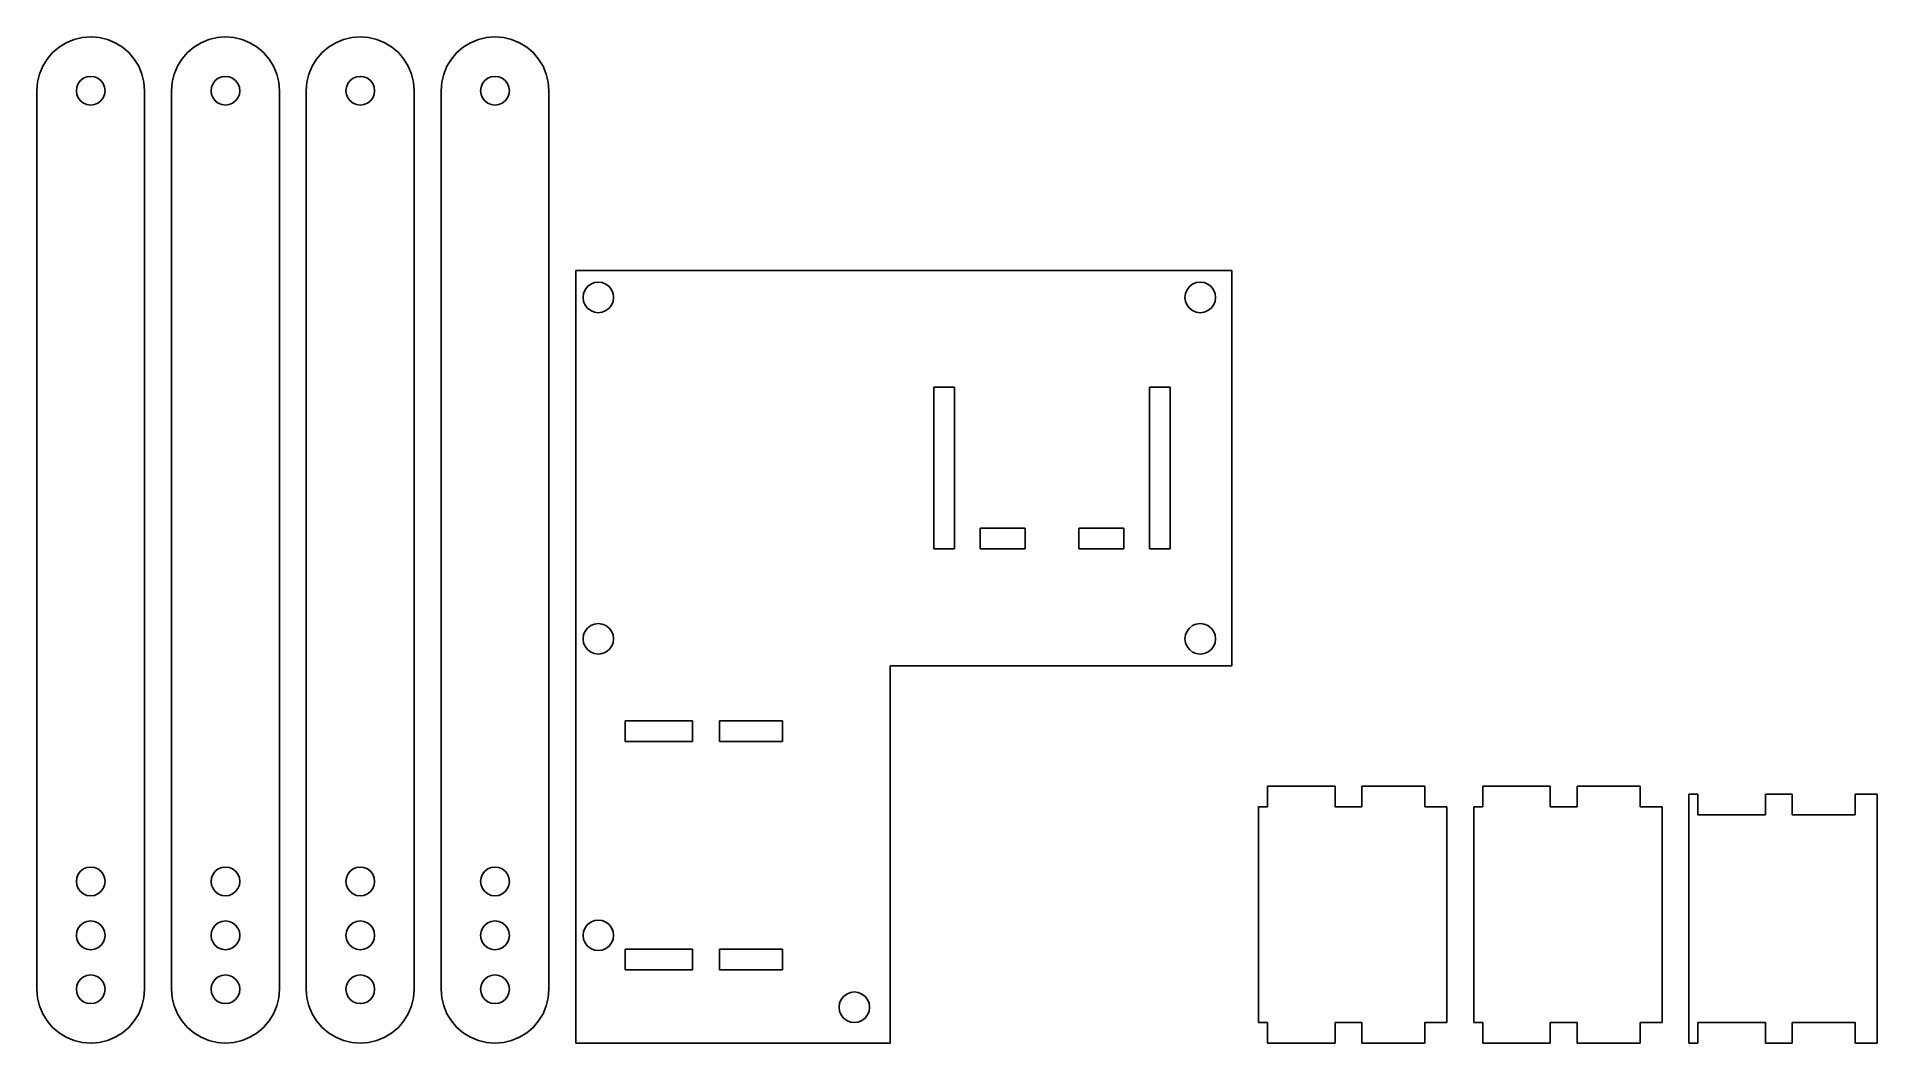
# Model space of a CAD drawing. Header units: metres. Extents: x 5 to 210, y 5 to 117.
import ezdxf

# ---------------------------------------------------------------- set-up
doc = ezdxf.new("R2010")
doc.units = ezdxf.units.M

msp = doc.modelspace()

# ---------------------------------------------------------------- linework, layer by layer
for p, q in [((10.0615, 116.926), (9.14551, 116.706)), ((11, 117), (10.0615, 116.926)), ((11.9385, 116.926), (11, 117)), ((12.8545, 116.706), (11.9385, 116.926)), ((25.0615, 116.926), (24.1455, 116.706)), ((26, 117), (25.0615, 116.926)), ((26.9385, 116.926), (26, 117)), ((27.8545, 116.706), (26.9385, 116.926)), ((40.0615, 116.926), (39.1455, 116.706)), ((41, 117), (40.0615, 116.926)), ((41.9385, 116.926), (41, 117)), ((42.8545, 116.706), (41.9385, 116.926)), ((55.0615, 116.926), (54.1455, 116.706)), ((56, 117), (55.0615, 116.926)), ((56.9385, 116.926), (56, 117)), ((57.8545, 116.706), (56.9385, 116.926)), ((6.75781, 115.243), (6.14551, 114.527)), ((7.47363, 115.854), (6.75781, 115.243)), ((8.27637, 116.346), (7.47363, 115.854)), ((9.14551, 116.706), (8.27637, 116.346)), ((13.7236, 116.346), (12.8545, 116.706)), ((14.5264, 115.854), (13.7236, 116.346)), ((15.2422, 115.243), (14.5264, 115.854)), ((15.8545, 114.527), (15.2422, 115.243)), ((21.7578, 115.243), (21.1455, 114.527)), ((22.4736, 115.854), (21.7578, 115.243)), ((23.2764, 116.346), (22.4736, 115.854)), ((24.1455, 116.706), (23.2764, 116.346)), ((28.7236, 116.346), (27.8545, 116.706)), ((29.5264, 115.854), (28.7236, 116.346)), ((30.2422, 115.243), (29.5264, 115.854)), ((30.8545, 114.527), (30.2422, 115.243)), ((36.7578, 115.243), (36.1455, 114.527)), ((37.4736, 115.854), (36.7578, 115.243)), ((38.2764, 116.346), (37.4736, 115.854)), ((39.1455, 116.706), (38.2764, 116.346)), ((43.7236, 116.346), (42.8545, 116.706)), ((44.5264, 115.854), (43.7236, 116.346)), ((45.2422, 115.243), (44.5264, 115.854)), ((45.8545, 114.527), (45.2422, 115.243)), ((51.7578, 115.243), (51.1455, 114.527)), ((52.4736, 115.854), (51.7578, 115.243)), ((53.2764, 116.346), (52.4736, 115.854)), ((54.1455, 116.706), (53.2764, 116.346)), ((58.7236, 116.346), (57.8545, 116.706)), ((59.5264, 115.854), (58.7236, 116.346)), ((60.2422, 115.243), (59.5264, 115.854)), ((60.8545, 114.527), (60.2422, 115.243)), ((5.29395, 112.854), (5.07422, 111.939)), ((5.6543, 113.724), (5.29395, 112.854)), ((6.14551, 114.527), (5.6543, 113.724)), ((16.3457, 113.724), (15.8545, 114.527)), ((16.7061, 112.854), (16.3457, 113.724)), ((16.9258, 111.939), (16.7061, 112.854)), ((20.2939, 112.854), (20.0742, 111.939)), ((20.6543, 113.724), (20.2939, 112.854)), ((21.1455, 114.527), (20.6543, 113.724)), ((31.3457, 113.724), (30.8545, 114.527)), ((31.7061, 112.854), (31.3457, 113.724)), ((31.9258, 111.939), (31.7061, 112.854)), ((35.2939, 112.854), (35.0742, 111.939)), ((35.6543, 113.724), (35.2939, 112.854)), ((36.1455, 114.527), (35.6543, 113.724)), ((46.3457, 113.724), (45.8545, 114.527)), ((46.7061, 112.854), (46.3457, 113.724)), ((46.9258, 111.939), (46.7061, 112.854)), ((50.2939, 112.854), (50.0742, 111.939)), ((50.6543, 113.724), (50.2939, 112.854)), ((51.1455, 114.527), (50.6543, 113.724)), ((61.3457, 113.724), (60.8545, 114.527)), ((61.7061, 112.854), (61.3457, 113.724)), ((61.9258, 111.939), (61.7061, 112.854)), ((5.07422, 111.939), (5, 111)), ((5, 111), (5, 11)), ((9.40039, 111), (9.4541, 111.414)), ((9.4541, 110.586), (9.40039, 111)), ((9.4541, 111.414), (9.61426, 111.8)), ((9.61426, 111.8), (9.86816, 112.131)), ((9.86816, 112.131), (10.2002, 112.386)), ((10.2002, 112.386), (10.5859, 112.545)), ((10.5859, 112.545), (11, 112.6)), ((11, 112.6), (11.4141, 112.545)), ((11.4141, 112.545), (11.7998, 112.386)), ((11.7998, 112.386), (12.1318, 112.131)), ((12.1318, 112.131), (12.3857, 111.8)), ((12.3857, 111.8), (12.5459, 111.414)), ((12.5459, 111.414), (12.5996, 111)), ((12.5996, 111), (12.5459, 110.586)), ((17, 111), (16.9258, 111.939)), ((17, 11), (17, 111)), ((20.0742, 111.939), (20, 111)), ((20, 111), (20, 11)), ((24.4004, 111), (24.4541, 111.414)), ((24.4541, 110.586), (24.4004, 111)), ((24.4541, 111.414), (24.6143, 111.8)), ((24.6143, 111.8), (24.8682, 112.131)), ((24.8682, 112.131), (25.2002, 112.386)), ((25.2002, 112.386), (25.5859, 112.545)), ((25.5859, 112.545), (26, 112.6)), ((26, 112.6), (26.4141, 112.545)), ((26.4141, 112.545), (26.7998, 112.386)), ((26.7998, 112.386), (27.1318, 112.131)), ((27.1318, 112.131), (27.3857, 111.8)), ((27.3857, 111.8), (27.5459, 111.414)), ((27.5459, 111.414), (27.5996, 111)), ((27.5996, 111), (27.5459, 110.586)), ((32, 111), (31.9258, 111.939)), ((32, 11), (32, 111)), ((35.0742, 111.939), (35, 111)), ((35, 111), (35, 11)), ((39.4004, 111), (39.4541, 111.414)), ((39.4541, 110.586), (39.4004, 111)), ((39.4541, 111.414), (39.6143, 111.8)), ((39.6143, 111.8), (39.8682, 112.131)), ((39.8682, 112.131), (40.2002, 112.386)), ((40.2002, 112.386), (40.5859, 112.545)), ((40.5859, 112.545), (41, 112.6)), ((41, 112.6), (41.4141, 112.545)), ((41.4141, 112.545), (41.7998, 112.386)), ((41.7998, 112.386), (42.1318, 112.131)), ((42.1318, 112.131), (42.3857, 111.8)), ((42.3857, 111.8), (42.5459, 111.414)), ((42.5459, 111.414), (42.5996, 111)), ((42.5996, 111), (42.5459, 110.586)), ((47, 111), (46.9258, 111.939)), ((47, 11), (47, 111)), ((50.0742, 111.939), (50, 111)), ((50, 111), (50, 11)), ((54.4004, 111), (54.4541, 111.414)), ((54.4541, 110.586), (54.4004, 111)), ((54.4541, 111.414), (54.6143, 111.8)), ((54.6143, 111.8), (54.8682, 112.131)), ((54.8682, 112.131), (55.2002, 112.386)), ((55.2002, 112.386), (55.5859, 112.545)), ((55.5859, 112.545), (56, 112.6)), ((56, 112.6), (56.4141, 112.545)), ((56.4141, 112.545), (56.7998, 112.386)), ((56.7998, 112.386), (57.1318, 112.131)), ((57.1318, 112.131), (57.3857, 111.8)), ((57.3857, 111.8), (57.5459, 111.414)), ((57.5459, 111.414), (57.5996, 111)), ((57.5996, 111), (57.5459, 110.586)), ((62, 111), (61.9258, 111.939)), ((62, 11), (62, 111)), ((9.61426, 110.2), (9.4541, 110.586)), ((9.86816, 109.868), (9.61426, 110.2)), ((10.2002, 109.614), (9.86816, 109.868)), ((10.5859, 109.454), (10.2002, 109.614)), ((11, 109.4), (10.5859, 109.454)), ((11.4141, 109.454), (11, 109.4)), ((11.7998, 109.614), (11.4141, 109.454)), ((12.1318, 109.868), (11.7998, 109.614)), ((12.3857, 110.2), (12.1318, 109.868)), ((12.5459, 110.586), (12.3857, 110.2)), ((24.6143, 110.2), (24.4541, 110.586)), ((24.8682, 109.868), (24.6143, 110.2)), ((25.2002, 109.614), (24.8682, 109.868)), ((25.5859, 109.454), (25.2002, 109.614)), ((26, 109.4), (25.5859, 109.454)), ((26.4141, 109.454), (26, 109.4)), ((26.7998, 109.614), (26.4141, 109.454)), ((27.1318, 109.868), (26.7998, 109.614)), ((27.3857, 110.2), (27.1318, 109.868)), ((27.5459, 110.586), (27.3857, 110.2)), ((39.6143, 110.2), (39.4541, 110.586)), ((39.8682, 109.868), (39.6143, 110.2)), ((40.2002, 109.614), (39.8682, 109.868)), ((40.5859, 109.454), (40.2002, 109.614)), ((41, 109.4), (40.5859, 109.454)), ((41.4141, 109.454), (41, 109.4)), ((41.7998, 109.614), (41.4141, 109.454)), ((42.1318, 109.868), (41.7998, 109.614)), ((42.3857, 110.2), (42.1318, 109.868)), ((42.5459, 110.586), (42.3857, 110.2)), ((54.6143, 110.2), (54.4541, 110.586)), ((54.8682, 109.868), (54.6143, 110.2)), ((55.2002, 109.614), (54.8682, 109.868)), ((55.5859, 109.454), (55.2002, 109.614)), ((56, 109.4), (55.5859, 109.454)), ((56.4141, 109.454), (56, 109.4)), ((56.7998, 109.614), (56.4141, 109.454)), ((57.1318, 109.868), (56.7998, 109.614)), ((57.3857, 110.2), (57.1318, 109.868)), ((57.5459, 110.586), (57.3857, 110.2)), ((138, 91), (65, 91)), ((65, 91), (65, 5)), ((138, 47), (138, 91)), ((65.7998, 88), (65.8574, 88.4404)), ((65.8574, 88.4404), (66.0273, 88.8496)), ((66.0273, 88.8496), (66.2979, 89.2021)), ((66.2979, 89.2021), (66.6504, 89.4727)), ((66.6504, 89.4727), (67.0596, 89.6426)), ((67.0596, 89.6426), (67.5, 89.7002)), ((67.5, 89.7002), (67.9404, 89.6426)), ((67.9404, 89.6426), (68.3496, 89.4727)), ((68.3496, 89.4727), (68.7021, 89.2021)), ((68.7021, 89.2021), (68.9727, 88.8496)), ((68.9727, 88.8496), (69.1426, 88.4404)), ((69.1426, 88.4404), (69.2002, 88)), ((132.8, 88), (132.857, 88.4404)), ((132.857, 88.4404), (133.027, 88.8496)), ((133.027, 88.8496), (133.298, 89.2021)), ((133.298, 89.2021), (133.65, 89.4727)), ((133.65, 89.4727), (134.06, 89.6426)), ((134.06, 89.6426), (134.5, 89.7002)), ((134.5, 89.7002), (134.94, 89.6426)), ((134.94, 89.6426), (135.35, 89.4727)), ((135.35, 89.4727), (135.702, 89.2021)), ((135.702, 89.2021), (135.973, 88.8496)), ((135.973, 88.8496), (136.143, 88.4404)), ((136.143, 88.4404), (136.2, 88)), ((65.8574, 87.5596), (65.7998, 88)), ((66.0273, 87.1504), (65.8574, 87.5596)), ((66.2979, 86.7979), (66.0273, 87.1504)), ((66.6504, 86.5273), (66.2979, 86.7979)), ((67.0596, 86.3574), (66.6504, 86.5273)), ((67.5, 86.2998), (67.0596, 86.3574)), ((67.9404, 86.3574), (67.5, 86.2998)), ((68.3496, 86.5273), (67.9404, 86.3574)), ((68.7021, 86.7979), (68.3496, 86.5273)), ((68.9727, 87.1504), (68.7021, 86.7979)), ((69.1426, 87.5596), (68.9727, 87.1504)), ((69.2002, 88), (69.1426, 87.5596)), ((132.857, 87.5596), (132.8, 88)), ((133.027, 87.1504), (132.857, 87.5596)), ((133.298, 86.7979), (133.027, 87.1504)), ((133.65, 86.5273), (133.298, 86.7979)), ((134.06, 86.3574), (133.65, 86.5273)), ((134.5, 86.2998), (134.06, 86.3574)), ((134.94, 86.3574), (134.5, 86.2998)), ((135.35, 86.5273), (134.94, 86.3574)), ((135.702, 86.7979), (135.35, 86.5273)), ((135.973, 87.1504), (135.702, 86.7979)), ((136.143, 87.5596), (135.973, 87.1504)), ((136.2, 88), (136.143, 87.5596)), ((104.85, 60), (104.85, 78)), ((104.85, 78), (107.15, 78)), ((107.15, 78), (107.15, 60)), ((128.85, 60), (128.85, 78)), ((128.85, 78), (131.15, 78)), ((131.15, 78), (131.15, 60)), ((110, 60), (110, 62.2998)), ((110, 62.2998), (115, 62.2998)), ((115, 62.2998), (115, 60)), ((121, 60), (121, 62.2998)), ((121, 62.2998), (126, 62.2998)), ((126, 62.2998), (126, 60)), ((107.15, 60), (104.85, 60)), ((115, 60), (110, 60)), ((126, 60), (121, 60)), ((131.15, 60), (128.85, 60)), ((66.2979, 51.2021), (66.6504, 51.4727)), ((66.6504, 51.4727), (67.0596, 51.6426)), ((67.0596, 51.6426), (67.5, 51.7002)), ((67.5, 51.7002), (67.9404, 51.6426)), ((67.9404, 51.6426), (68.3496, 51.4727)), ((68.3496, 51.4727), (68.7021, 51.2021)), ((133.298, 51.2021), (133.65, 51.4727)), ((133.65, 51.4727), (134.06, 51.6426)), ((134.06, 51.6426), (134.5, 51.7002)), ((134.5, 51.7002), (134.94, 51.6426)), ((134.94, 51.6426), (135.35, 51.4727)), ((135.35, 51.4727), (135.702, 51.2021)), ((65.7998, 50), (65.8574, 50.4404)), ((65.8574, 49.5596), (65.7998, 50)), ((65.8574, 50.4404), (66.0273, 50.8496)), ((66.0273, 49.1504), (65.8574, 49.5596)), ((66.0273, 50.8496), (66.2979, 51.2021)), ((68.7021, 51.2021), (68.9727, 50.8496)), ((68.9727, 50.8496), (69.1426, 50.4404)), ((69.1426, 49.5596), (68.9727, 49.1504)), ((69.1426, 50.4404), (69.2002, 50)), ((69.2002, 50), (69.1426, 49.5596)), ((132.8, 50), (132.857, 50.4404)), ((132.857, 49.5596), (132.8, 50)), ((132.857, 50.4404), (133.027, 50.8496)), ((133.027, 49.1504), (132.857, 49.5596)), ((133.027, 50.8496), (133.298, 51.2021)), ((135.702, 51.2021), (135.973, 50.8496)), ((135.973, 50.8496), (136.143, 50.4404)), ((136.143, 49.5596), (135.973, 49.1504)), ((136.143, 50.4404), (136.2, 50)), ((136.2, 50), (136.143, 49.5596)), ((66.2979, 48.7979), (66.0273, 49.1504)), ((66.6504, 48.5273), (66.2979, 48.7979)), ((67.0596, 48.3574), (66.6504, 48.5273)), ((67.5, 48.2998), (67.0596, 48.3574)), ((67.9404, 48.3574), (67.5, 48.2998)), ((68.3496, 48.5273), (67.9404, 48.3574)), ((68.7021, 48.7979), (68.3496, 48.5273)), ((68.9727, 49.1504), (68.7021, 48.7979)), ((133.298, 48.7979), (133.027, 49.1504)), ((133.65, 48.5273), (133.298, 48.7979)), ((134.06, 48.3574), (133.65, 48.5273)), ((134.5, 48.2998), (134.06, 48.3574)), ((134.94, 48.3574), (134.5, 48.2998)), ((135.35, 48.5273), (134.94, 48.3574)), ((135.702, 48.7979), (135.35, 48.5273)), ((135.973, 49.1504), (135.702, 48.7979)), ((100, 47), (138, 47)), ((100, 5), (100, 47)), ((70.5, 38.5781), (70.5, 40.8779)), ((70.5, 40.8779), (78, 40.8779)), ((78, 40.8779), (78, 38.5781)), ((81, 38.5781), (81, 40.8779)), ((81, 40.8779), (88, 40.8779)), ((88, 40.8779), (88, 38.5781)), ((78, 38.5781), (70.5, 38.5781)), ((88, 38.5781), (81, 38.5781)), ((149.5, 33.6055), (142, 33.6055)), ((142, 33.6055), (142, 31.3057)), ((149.5, 31.3057), (149.5, 33.6055)), ((159.5, 33.6055), (152.5, 33.6055)), ((152.5, 33.6055), (152.5, 31.3057)), ((159.5, 31.3057), (159.5, 33.6055)), ((173.45, 33.6055), (165.95, 33.6055)), ((165.95, 33.6055), (165.95, 31.3057)), ((173.45, 31.3057), (173.45, 33.6055)), ((183.45, 33.6055), (176.45, 33.6055)), ((176.45, 33.6055), (176.45, 31.3057)), ((183.45, 31.3057), (183.45, 33.6055)), ((142, 31.3057), (141, 31.3057)), ((141, 31.3057), (141, 7.2998)), ((152.5, 31.3057), (149.5, 31.3057)), ((161.95, 31.3057), (159.5, 31.3057)), ((161.95, 7.2998), (161.95, 31.3057)), ((165.95, 31.3057), (164.95, 31.3057)), ((164.95, 31.3057), (164.95, 7.2998)), ((176.45, 31.3057), (173.45, 31.3057)), ((185.9, 31.3057), (183.45, 31.3057)), ((185.9, 7.2998), (185.9, 31.3057)), ((189.9, 32.6999), (188.9, 32.6999)), ((188.9, 32.6999), (188.9, 4.99973)), ((189.9, 30.4001), (189.9, 32.6999)), ((200.4, 32.6999), (197.4, 32.6999)), ((197.4, 32.6999), (197.4, 30.4001)), ((200.4, 30.4001), (200.4, 32.6999)), ((209.85, 32.6999), (207.4, 32.6999)), ((207.4, 32.6999), (207.4, 30.4001)), ((209.85, 4.99973), (209.85, 32.6999)), ((197.4, 30.4001), (189.9, 30.4001)), ((207.4, 30.4001), (200.4, 30.4001)), ((10.5859, 24.5459), (11, 24.5996)), ((11, 24.5996), (11.4141, 24.5459)), ((25.5859, 24.5459), (26, 24.5996)), ((26, 24.5996), (26.4141, 24.5459)), ((40.5859, 24.5459), (41, 24.5996)), ((41, 24.5996), (41.4141, 24.5459)), ((55.5859, 24.5459), (56, 24.5996)), ((56, 24.5996), (56.4141, 24.5459)), ((9.40039, 23), (9.4541, 23.4141)), ((9.4541, 22.5859), (9.40039, 23)), ((9.4541, 23.4141), (9.61426, 23.7998)), ((9.61426, 22.2002), (9.4541, 22.5859)), ((9.61426, 23.7998), (9.86816, 24.1318)), ((9.86816, 24.1318), (10.2002, 24.3857)), ((10.2002, 24.3857), (10.5859, 24.5459)), ((11.4141, 24.5459), (11.7998, 24.3857)), ((11.7998, 24.3857), (12.1318, 24.1318)), ((12.1318, 24.1318), (12.3857, 23.7998)), ((12.3857, 23.7998), (12.5459, 23.4141)), ((12.5459, 22.5859), (12.3857, 22.2002)), ((12.5459, 23.4141), (12.5996, 23)), ((12.5996, 23), (12.5459, 22.5859)), ((24.4004, 23), (24.4541, 23.4141)), ((24.4541, 22.5859), (24.4004, 23)), ((24.4541, 23.4141), (24.6143, 23.7998)), ((24.6143, 22.2002), (24.4541, 22.5859)), ((24.6143, 23.7998), (24.8682, 24.1318)), ((24.8682, 24.1318), (25.2002, 24.3857)), ((25.2002, 24.3857), (25.5859, 24.5459)), ((26.4141, 24.5459), (26.7998, 24.3857)), ((26.7998, 24.3857), (27.1318, 24.1318)), ((27.1318, 24.1318), (27.3857, 23.7998)), ((27.3857, 23.7998), (27.5459, 23.4141)), ((27.5459, 22.5859), (27.3857, 22.2002)), ((27.5459, 23.4141), (27.5996, 23)), ((27.5996, 23), (27.5459, 22.5859)), ((39.4004, 23), (39.4541, 23.4141)), ((39.4541, 22.5859), (39.4004, 23)), ((39.4541, 23.4141), (39.6143, 23.7998)), ((39.6143, 22.2002), (39.4541, 22.5859)), ((39.6143, 23.7998), (39.8682, 24.1318)), ((39.8682, 24.1318), (40.2002, 24.3857)), ((40.2002, 24.3857), (40.5859, 24.5459)), ((41.4141, 24.5459), (41.7998, 24.3857)), ((41.7998, 24.3857), (42.1318, 24.1318)), ((42.1318, 24.1318), (42.3857, 23.7998)), ((42.3857, 23.7998), (42.5459, 23.4141)), ((42.5459, 22.5859), (42.3857, 22.2002)), ((42.5459, 23.4141), (42.5996, 23)), ((42.5996, 23), (42.5459, 22.5859)), ((54.4004, 23), (54.4541, 23.4141)), ((54.4541, 22.5859), (54.4004, 23)), ((54.4541, 23.4141), (54.6143, 23.7998)), ((54.6143, 22.2002), (54.4541, 22.5859)), ((54.6143, 23.7998), (54.8682, 24.1318)), ((54.8682, 24.1318), (55.2002, 24.3857)), ((55.2002, 24.3857), (55.5859, 24.5459)), ((56.4141, 24.5459), (56.7998, 24.3857)), ((56.7998, 24.3857), (57.1318, 24.1318)), ((57.1318, 24.1318), (57.3857, 23.7998)), ((57.3857, 23.7998), (57.5459, 23.4141)), ((57.5459, 22.5859), (57.3857, 22.2002)), ((57.5459, 23.4141), (57.5996, 23)), ((57.5996, 23), (57.5459, 22.5859)), ((9.86816, 21.8682), (9.61426, 22.2002)), ((10.2002, 21.6143), (9.86816, 21.8682)), ((10.5859, 21.4541), (10.2002, 21.6143)), ((11, 21.4004), (10.5859, 21.4541)), ((11.4141, 21.4541), (11, 21.4004)), ((11.7998, 21.6143), (11.4141, 21.4541)), ((12.1318, 21.8682), (11.7998, 21.6143)), ((12.3857, 22.2002), (12.1318, 21.8682)), ((24.8682, 21.8682), (24.6143, 22.2002)), ((25.2002, 21.6143), (24.8682, 21.8682)), ((25.5859, 21.4541), (25.2002, 21.6143)), ((26, 21.4004), (25.5859, 21.4541)), ((26.4141, 21.4541), (26, 21.4004)), ((26.7998, 21.6143), (26.4141, 21.4541)), ((27.1318, 21.8682), (26.7998, 21.6143)), ((27.3857, 22.2002), (27.1318, 21.8682)), ((39.8682, 21.8682), (39.6143, 22.2002)), ((40.2002, 21.6143), (39.8682, 21.8682)), ((40.5859, 21.4541), (40.2002, 21.6143)), ((41, 21.4004), (40.5859, 21.4541)), ((41.4141, 21.4541), (41, 21.4004)), ((41.7998, 21.6143), (41.4141, 21.4541)), ((42.1318, 21.8682), (41.7998, 21.6143)), ((42.3857, 22.2002), (42.1318, 21.8682)), ((54.8682, 21.8682), (54.6143, 22.2002)), ((55.2002, 21.6143), (54.8682, 21.8682)), ((55.5859, 21.4541), (55.2002, 21.6143)), ((56, 21.4004), (55.5859, 21.4541)), ((56.4141, 21.4541), (56, 21.4004)), ((56.7998, 21.6143), (56.4141, 21.4541)), ((57.1318, 21.8682), (56.7998, 21.6143)), ((57.3857, 22.2002), (57.1318, 21.8682)), ((10.2002, 18.3857), (10.5859, 18.5459)), ((10.5859, 18.5459), (11, 18.5996)), ((11, 18.5996), (11.4141, 18.5459)), ((11.4141, 18.5459), (11.7998, 18.3857)), ((25.2002, 18.3857), (25.5859, 18.5459)), ((25.5859, 18.5459), (26, 18.5996)), ((26, 18.5996), (26.4141, 18.5459)), ((26.4141, 18.5459), (26.7998, 18.3857)), ((40.2002, 18.3857), (40.5859, 18.5459)), ((40.5859, 18.5459), (41, 18.5996)), ((41, 18.5996), (41.4141, 18.5459)), ((41.4141, 18.5459), (41.7998, 18.3857)), ((55.2002, 18.3857), (55.5859, 18.5459)), ((55.5859, 18.5459), (56, 18.5996)), ((56, 18.5996), (56.4141, 18.5459)), ((56.4141, 18.5459), (56.7998, 18.3857)), ((66.2979, 18.2021), (66.6504, 18.4727)), ((66.6504, 18.4727), (67.0596, 18.6426)), ((67.0596, 18.6426), (67.5, 18.7002)), ((67.5, 18.7002), (67.9404, 18.6426)), ((67.9404, 18.6426), (68.3496, 18.4727)), ((68.3496, 18.4727), (68.7021, 18.2021)), ((9.40039, 17), (9.4541, 17.4141)), ((9.4541, 16.5859), (9.40039, 17)), ((9.4541, 17.4141), (9.61426, 17.7998)), ((9.61426, 16.2002), (9.4541, 16.5859)), ((9.61426, 17.7998), (9.86816, 18.1318)), ((9.86816, 18.1318), (10.2002, 18.3857)), ((11.7998, 18.3857), (12.1318, 18.1318)), ((12.1318, 18.1318), (12.3857, 17.7998)), ((12.3857, 17.7998), (12.5459, 17.4141)), ((12.5459, 16.5859), (12.3857, 16.2002)), ((12.5459, 17.4141), (12.5996, 17)), ((12.5996, 17), (12.5459, 16.5859)), ((24.4004, 17), (24.4541, 17.4141)), ((24.4541, 16.5859), (24.4004, 17)), ((24.4541, 17.4141), (24.6143, 17.7998)), ((24.6143, 16.2002), (24.4541, 16.5859)), ((24.6143, 17.7998), (24.8682, 18.1318)), ((24.8682, 18.1318), (25.2002, 18.3857)), ((26.7998, 18.3857), (27.1318, 18.1318)), ((27.1318, 18.1318), (27.3857, 17.7998)), ((27.3857, 17.7998), (27.5459, 17.4141)), ((27.5459, 16.5859), (27.3857, 16.2002)), ((27.5459, 17.4141), (27.5996, 17)), ((27.5996, 17), (27.5459, 16.5859)), ((39.4004, 17), (39.4541, 17.4141)), ((39.4541, 16.5859), (39.4004, 17)), ((39.4541, 17.4141), (39.6143, 17.7998)), ((39.6143, 16.2002), (39.4541, 16.5859)), ((39.6143, 17.7998), (39.8682, 18.1318)), ((39.8682, 18.1318), (40.2002, 18.3857)), ((41.7998, 18.3857), (42.1318, 18.1318)), ((42.1318, 18.1318), (42.3857, 17.7998)), ((42.3857, 17.7998), (42.5459, 17.4141)), ((42.5459, 16.5859), (42.3857, 16.2002)), ((42.5459, 17.4141), (42.5996, 17)), ((42.5996, 17), (42.5459, 16.5859)), ((54.4004, 17), (54.4541, 17.4141)), ((54.4541, 16.5859), (54.4004, 17)), ((54.4541, 17.4141), (54.6143, 17.7998)), ((54.6143, 16.2002), (54.4541, 16.5859)), ((54.6143, 17.7998), (54.8682, 18.1318)), ((54.8682, 18.1318), (55.2002, 18.3857)), ((56.7998, 18.3857), (57.1318, 18.1318)), ((57.1318, 18.1318), (57.3857, 17.7998)), ((57.3857, 17.7998), (57.5459, 17.4141)), ((57.5459, 16.5859), (57.3857, 16.2002)), ((57.5459, 17.4141), (57.5996, 17)), ((57.5996, 17), (57.5459, 16.5859)), ((65.7998, 17), (65.8574, 17.4404)), ((65.8574, 16.5596), (65.7998, 17)), ((65.8574, 17.4404), (66.0273, 17.8496)), ((66.0273, 16.1504), (65.8574, 16.5596)), ((66.0273, 17.8496), (66.2979, 18.2021)), ((68.7021, 18.2021), (68.9727, 17.8496)), ((68.9727, 17.8496), (69.1426, 17.4404)), ((69.1426, 16.5596), (68.9727, 16.1504)), ((69.1426, 17.4404), (69.2002, 17)), ((69.2002, 17), (69.1426, 16.5596)), ((9.86816, 15.8682), (9.61426, 16.2002)), ((10.2002, 15.6143), (9.86816, 15.8682)), ((10.5859, 15.4541), (10.2002, 15.6143)), ((11, 15.4004), (10.5859, 15.4541)), ((11.4141, 15.4541), (11, 15.4004)), ((11.7998, 15.6143), (11.4141, 15.4541)), ((12.1318, 15.8682), (11.7998, 15.6143)), ((12.3857, 16.2002), (12.1318, 15.8682)), ((24.8682, 15.8682), (24.6143, 16.2002)), ((25.2002, 15.6143), (24.8682, 15.8682)), ((25.5859, 15.4541), (25.2002, 15.6143)), ((26, 15.4004), (25.5859, 15.4541)), ((26.4141, 15.4541), (26, 15.4004)), ((26.7998, 15.6143), (26.4141, 15.4541)), ((27.1318, 15.8682), (26.7998, 15.6143)), ((27.3857, 16.2002), (27.1318, 15.8682)), ((39.8682, 15.8682), (39.6143, 16.2002)), ((40.2002, 15.6143), (39.8682, 15.8682)), ((40.5859, 15.4541), (40.2002, 15.6143)), ((41, 15.4004), (40.5859, 15.4541)), ((41.4141, 15.4541), (41, 15.4004)), ((41.7998, 15.6143), (41.4141, 15.4541)), ((42.1318, 15.8682), (41.7998, 15.6143)), ((42.3857, 16.2002), (42.1318, 15.8682)), ((54.8682, 15.8682), (54.6143, 16.2002)), ((55.2002, 15.6143), (54.8682, 15.8682)), ((55.5859, 15.4541), (55.2002, 15.6143)), ((56, 15.4004), (55.5859, 15.4541)), ((56.4141, 15.4541), (56, 15.4004)), ((56.7998, 15.6143), (56.4141, 15.4541)), ((57.1318, 15.8682), (56.7998, 15.6143)), ((57.3857, 16.2002), (57.1318, 15.8682)), ((66.2979, 15.7979), (66.0273, 16.1504)), ((66.6504, 15.5273), (66.2979, 15.7979)), ((67.0596, 15.3574), (66.6504, 15.5273)), ((67.5, 15.2998), (67.0596, 15.3574)), ((67.9404, 15.3574), (67.5, 15.2998)), ((68.3496, 15.5273), (67.9404, 15.3574)), ((68.7021, 15.7979), (68.3496, 15.5273)), ((68.9727, 16.1504), (68.7021, 15.7979)), ((70.5, 13.1777), (70.5, 15.4775)), ((70.5, 15.4775), (78, 15.4775)), ((78, 15.4775), (78, 13.1777)), ((81, 13.1777), (81, 15.4775)), ((81, 15.4775), (88, 15.4775)), ((88, 15.4775), (88, 13.1777)), ((9.86816, 12.1318), (10.2002, 12.3857)), ((10.2002, 12.3857), (10.5859, 12.5459)), ((10.5859, 12.5459), (11, 12.5996)), ((11, 12.5996), (11.4141, 12.5459)), ((11.4141, 12.5459), (11.7998, 12.3857)), ((11.7998, 12.3857), (12.1318, 12.1318)), ((24.8682, 12.1318), (25.2002, 12.3857)), ((25.2002, 12.3857), (25.5859, 12.5459)), ((25.5859, 12.5459), (26, 12.5996)), ((26, 12.5996), (26.4141, 12.5459)), ((26.4141, 12.5459), (26.7998, 12.3857)), ((26.7998, 12.3857), (27.1318, 12.1318)), ((39.8682, 12.1318), (40.2002, 12.3857)), ((40.2002, 12.3857), (40.5859, 12.5459)), ((40.5859, 12.5459), (41, 12.5996)), ((41, 12.5996), (41.4141, 12.5459)), ((41.4141, 12.5459), (41.7998, 12.3857)), ((41.7998, 12.3857), (42.1318, 12.1318)), ((54.8682, 12.1318), (55.2002, 12.3857)), ((55.2002, 12.3857), (55.5859, 12.5459)), ((55.5859, 12.5459), (56, 12.5996)), ((56, 12.5996), (56.4141, 12.5459)), ((56.4141, 12.5459), (56.7998, 12.3857)), ((56.7998, 12.3857), (57.1318, 12.1318)), ((78, 13.1777), (70.5, 13.1777)), ((88, 13.1777), (81, 13.1777)), ((5, 11), (5.07422, 10.0615)), ((9.40039, 11), (9.4541, 11.4141)), ((9.4541, 10.5859), (9.40039, 11)), ((9.4541, 11.4141), (9.61426, 11.7998)), ((9.61426, 10.2002), (9.4541, 10.5859)), ((9.61426, 11.7998), (9.86816, 12.1318)), ((12.1318, 12.1318), (12.3857, 11.7998)), ((12.3857, 11.7998), (12.5459, 11.4141)), ((12.5459, 10.5859), (12.3857, 10.2002)), ((12.5459, 11.4141), (12.5996, 11)), ((12.5996, 11), (12.5459, 10.5859)), ((16.9258, 10.0615), (17, 11)), ((20, 11), (20.0742, 10.0615)), ((24.4004, 11), (24.4541, 11.4141)), ((24.4541, 10.5859), (24.4004, 11)), ((24.4541, 11.4141), (24.6143, 11.7998)), ((24.6143, 10.2002), (24.4541, 10.5859)), ((24.6143, 11.7998), (24.8682, 12.1318)), ((27.1318, 12.1318), (27.3857, 11.7998)), ((27.3857, 11.7998), (27.5459, 11.4141)), ((27.5459, 10.5859), (27.3857, 10.2002)), ((27.5459, 11.4141), (27.5996, 11)), ((27.5996, 11), (27.5459, 10.5859)), ((31.9258, 10.0615), (32, 11)), ((35, 11), (35.0742, 10.0615)), ((39.4004, 11), (39.4541, 11.4141)), ((39.4541, 10.5859), (39.4004, 11)), ((39.4541, 11.4141), (39.6143, 11.7998)), ((39.6143, 10.2002), (39.4541, 10.5859)), ((39.6143, 11.7998), (39.8682, 12.1318)), ((42.1318, 12.1318), (42.3857, 11.7998)), ((42.3857, 11.7998), (42.5459, 11.4141)), ((42.5459, 10.5859), (42.3857, 10.2002)), ((42.5459, 11.4141), (42.5996, 11)), ((42.5996, 11), (42.5459, 10.5859)), ((46.9258, 10.0615), (47, 11)), ((50, 11), (50.0742, 10.0615)), ((54.4004, 11), (54.4541, 11.4141)), ((54.4541, 10.5859), (54.4004, 11)), ((54.4541, 11.4141), (54.6143, 11.7998)), ((54.6143, 10.2002), (54.4541, 10.5859)), ((54.6143, 11.7998), (54.8682, 12.1318)), ((57.1318, 12.1318), (57.3857, 11.7998)), ((57.3857, 11.7998), (57.5459, 11.4141)), ((57.5459, 10.5859), (57.3857, 10.2002)), ((57.5459, 11.4141), (57.5996, 11)), ((57.5996, 11), (57.5459, 10.5859)), ((61.9258, 10.0615), (62, 11)), ((94.7979, 10.2021), (95.1504, 10.4727)), ((95.1504, 10.4727), (95.5596, 10.6426)), ((95.5596, 10.6426), (96, 10.7002)), ((96, 10.7002), (96.4404, 10.6426)), ((96.4404, 10.6426), (96.8496, 10.4727)), ((96.8496, 10.4727), (97.2021, 10.2021)), ((5.07422, 10.0615), (5.29395, 9.14551)), ((5.29395, 9.14551), (5.6543, 8.27637)), ((5.6543, 8.27637), (6.14551, 7.47363)), ((9.86816, 9.86816), (9.61426, 10.2002)), ((10.2002, 9.61426), (9.86816, 9.86816)), ((10.5859, 9.4541), (10.2002, 9.61426)), ((11, 9.40039), (10.5859, 9.4541)), ((11.4141, 9.4541), (11, 9.40039)), ((11.7998, 9.61426), (11.4141, 9.4541)), ((12.1318, 9.86816), (11.7998, 9.61426)), ((12.3857, 10.2002), (12.1318, 9.86816)), ((15.8545, 7.47363), (16.3457, 8.27637)), ((16.3457, 8.27637), (16.7061, 9.14551)), ((16.7061, 9.14551), (16.9258, 10.0615)), ((20.0742, 10.0615), (20.2939, 9.14551)), ((20.2939, 9.14551), (20.6543, 8.27637)), ((20.6543, 8.27637), (21.1455, 7.47363)), ((24.8682, 9.86816), (24.6143, 10.2002)), ((25.2002, 9.61426), (24.8682, 9.86816)), ((25.5859, 9.4541), (25.2002, 9.61426)), ((26, 9.40039), (25.5859, 9.4541)), ((26.4141, 9.4541), (26, 9.40039)), ((26.7998, 9.61426), (26.4141, 9.4541)), ((27.1318, 9.86816), (26.7998, 9.61426)), ((27.3857, 10.2002), (27.1318, 9.86816)), ((30.8545, 7.47363), (31.3457, 8.27637)), ((31.3457, 8.27637), (31.7061, 9.14551)), ((31.7061, 9.14551), (31.9258, 10.0615)), ((35.0742, 10.0615), (35.2939, 9.14551)), ((35.2939, 9.14551), (35.6543, 8.27637)), ((35.6543, 8.27637), (36.1455, 7.47363)), ((39.8682, 9.86816), (39.6143, 10.2002)), ((40.2002, 9.61426), (39.8682, 9.86816)), ((40.5859, 9.4541), (40.2002, 9.61426)), ((41, 9.40039), (40.5859, 9.4541)), ((41.4141, 9.4541), (41, 9.40039)), ((41.7998, 9.61426), (41.4141, 9.4541)), ((42.1318, 9.86816), (41.7998, 9.61426)), ((42.3857, 10.2002), (42.1318, 9.86816)), ((45.8545, 7.47363), (46.3457, 8.27637)), ((46.3457, 8.27637), (46.7061, 9.14551)), ((46.7061, 9.14551), (46.9258, 10.0615)), ((50.0742, 10.0615), (50.2939, 9.14551)), ((50.2939, 9.14551), (50.6543, 8.27637)), ((50.6543, 8.27637), (51.1455, 7.47363)), ((54.8682, 9.86816), (54.6143, 10.2002)), ((55.2002, 9.61426), (54.8682, 9.86816)), ((55.5859, 9.4541), (55.2002, 9.61426)), ((56, 9.40039), (55.5859, 9.4541)), ((56.4141, 9.4541), (56, 9.40039)), ((56.7998, 9.61426), (56.4141, 9.4541)), ((57.1318, 9.86816), (56.7998, 9.61426)), ((57.3857, 10.2002), (57.1318, 9.86816)), ((60.8545, 7.47363), (61.3457, 8.27637)), ((61.3457, 8.27637), (61.7061, 9.14551)), ((61.7061, 9.14551), (61.9258, 10.0615)), ((94.2998, 9), (94.3574, 9.44043)), ((94.3574, 8.55957), (94.2998, 9)), ((94.3574, 9.44043), (94.5273, 9.84961)), ((94.5273, 8.15039), (94.3574, 8.55957)), ((94.5273, 9.84961), (94.7979, 10.2021)), ((97.2021, 10.2021), (97.4727, 9.84961)), ((97.4727, 9.84961), (97.6426, 9.44043)), ((97.6426, 8.55957), (97.4727, 8.15039)), ((97.6426, 9.44043), (97.7002, 9)), ((97.7002, 9), (97.6426, 8.55957)), ((6.14551, 7.47363), (6.75781, 6.75781)), ((6.75781, 6.75781), (7.47363, 6.14551)), ((7.47363, 6.14551), (8.27637, 5.6543)), ((13.7236, 5.6543), (14.5264, 6.14551)), ((14.5264, 6.14551), (15.2422, 6.75781)), ((15.2422, 6.75781), (15.8545, 7.47363)), ((21.1455, 7.47363), (21.7578, 6.75781)), ((21.7578, 6.75781), (22.4736, 6.14551)), ((22.4736, 6.14551), (23.2764, 5.6543)), ((28.7236, 5.6543), (29.5264, 6.14551)), ((29.5264, 6.14551), (30.2422, 6.75781)), ((30.2422, 6.75781), (30.8545, 7.47363)), ((36.1455, 7.47363), (36.7578, 6.75781)), ((36.7578, 6.75781), (37.4736, 6.14551)), ((37.4736, 6.14551), (38.2764, 5.6543)), ((43.7236, 5.6543), (44.5264, 6.14551)), ((44.5264, 6.14551), (45.2422, 6.75781)), ((45.2422, 6.75781), (45.8545, 7.47363)), ((51.1455, 7.47363), (51.7578, 6.75781)), ((51.7578, 6.75781), (52.4736, 6.14551)), ((52.4736, 6.14551), (53.2764, 5.6543)), ((58.7236, 5.6543), (59.5264, 6.14551)), ((59.5264, 6.14551), (60.2422, 6.75781)), ((60.2422, 6.75781), (60.8545, 7.47363)), ((94.7979, 7.79785), (94.5273, 8.15039)), ((95.1504, 7.52734), (94.7979, 7.79785)), ((95.5596, 7.35742), (95.1504, 7.52734)), ((96, 7.2998), (95.5596, 7.35742)), ((96.4404, 7.35742), (96, 7.2998)), ((96.8496, 7.52734), (96.4404, 7.35742)), ((97.2021, 7.79785), (96.8496, 7.52734)), ((97.4727, 8.15039), (97.2021, 7.79785)), ((141, 7.2998), (142, 7.2998)), ((142, 7.2998), (142, 5)), ((149.5, 7.2998), (152.5, 7.2998)), ((149.5, 5), (149.5, 7.2998)), ((152.5, 7.2998), (152.5, 5)), ((159.5, 5), (159.5, 7.2998)), ((159.5, 7.2998), (161.95, 7.2998)), ((164.95, 7.2998), (165.95, 7.2998)), ((165.95, 7.2998), (165.95, 5)), ((173.45, 7.2998), (176.45, 7.2998)), ((173.45, 5), (173.45, 7.2998)), ((176.45, 7.2998), (176.45, 5)), ((183.45, 5), (183.45, 7.2998)), ((183.45, 7.2998), (185.9, 7.2998)), ((189.9, 7.29953), (197.4, 7.29953)), ((189.9, 4.99973), (189.9, 7.29953)), ((197.4, 7.29953), (197.4, 4.99973)), ((200.4, 4.99973), (200.4, 7.29953)), ((200.4, 7.29953), (207.4, 7.29953)), ((207.4, 7.29953), (207.4, 4.99973)), ((8.27637, 5.6543), (9.14551, 5.29395)), ((9.14551, 5.29395), (10.0615, 5.07422)), ((10.0615, 5.07422), (11, 5)), ((11, 5), (11.9385, 5.07422)), ((11.9385, 5.07422), (12.8545, 5.29395)), ((12.8545, 5.29395), (13.7236, 5.6543)), ((23.2764, 5.6543), (24.1455, 5.29395)), ((24.1455, 5.29395), (25.0615, 5.07422)), ((25.0615, 5.07422), (26, 5)), ((26, 5), (26.9385, 5.07422)), ((26.9385, 5.07422), (27.8545, 5.29395)), ((27.8545, 5.29395), (28.7236, 5.6543)), ((38.2764, 5.6543), (39.1455, 5.29395)), ((39.1455, 5.29395), (40.0615, 5.07422)), ((40.0615, 5.07422), (41, 5)), ((41, 5), (41.9385, 5.07422)), ((41.9385, 5.07422), (42.8545, 5.29395)), ((42.8545, 5.29395), (43.7236, 5.6543)), ((53.2764, 5.6543), (54.1455, 5.29395)), ((54.1455, 5.29395), (55.0615, 5.07422)), ((55.0615, 5.07422), (56, 5)), ((56, 5), (56.9385, 5.07422)), ((56.9385, 5.07422), (57.8545, 5.29395)), ((57.8545, 5.29395), (58.7236, 5.6543)), ((65, 5), (100, 5)), ((142, 5), (149.5, 5)), ((152.5, 5), (159.5, 5)), ((165.95, 5), (173.45, 5)), ((176.45, 5), (183.45, 5)), ((188.9, 4.99973), (189.9, 4.99973)), ((197.4, 4.99973), (200.4, 4.99973)), ((207.4, 4.99973), (209.85, 4.99973))]:
    msp.add_line(p, q)

doc.saveas('drawing.dxf')
